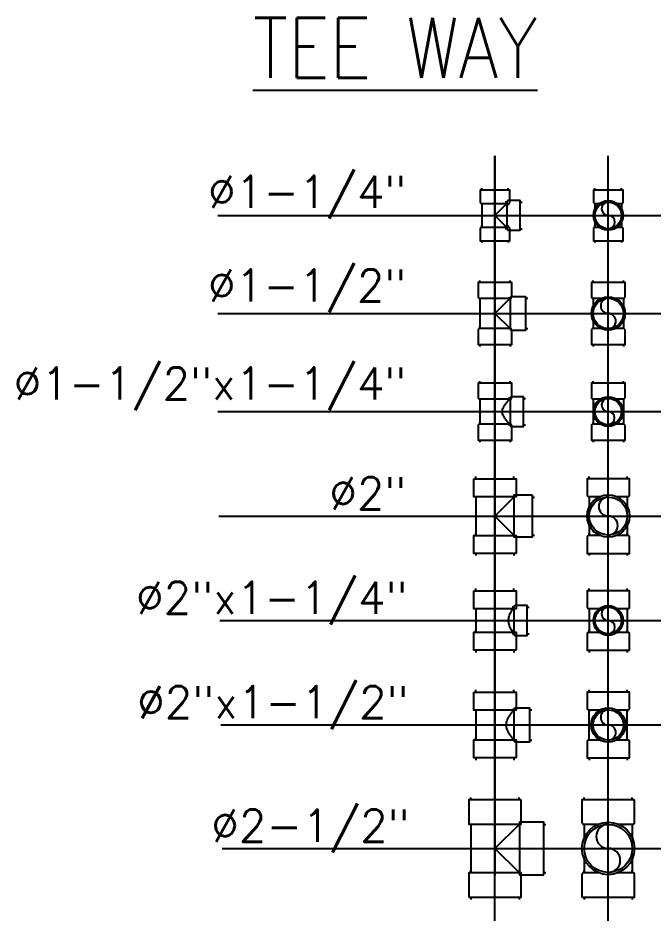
# Model space of a CAD drawing. Header units: inches. Extents: x 71 to 14885, y 6 to 9627.
# Drawn here: x 71 to 1075, y 5634 to 7048 of the extents above; entities that cross this region are included whole.
import ezdxf
from ezdxf.enums import TextEntityAlignment as Align

# ---------------------------------------------------------------- set-up
doc = ezdxf.new("R2010")
doc.units = ezdxf.units.IN
doc.header["$MEASUREMENT"] = 0
doc.layers.add('PVC', color=3, linetype='Continuous')
doc.layers.add('TEXT', color=2, linetype='Continuous')
doc.styles.add('ROMANS', font='romans', dxfattribs={"width": 0.85, "height": 95})

# ---------------------------------------------------------------- blocks, each defined once
blk = doc.blocks.new('PVC114')
for p, q in [((-21, 21), (-24, 21)), ((0, 21), (3, 21)), ((-21, -21), (-24, -21)), ((0, -21), (3, -21))]:
    blk.add_line(p, q)
blk.add_lwpolyline([(-21, 21.5), (-21, -21.5, 0.414214), (-19, -23.5), (0, -23.5), (0, 23.5), (-19, 23.5, 0.414214)], format="xyb", close=True)
blk = doc.blocks.new('PT114')
at = {"ltscale": 0.3}
blk.add_line((-21, 19), (-21, -19), dxfattribs=at)
at = {"color": 9, "ltscale": 0.3}
blk.add_lwpolyline([(19, 19), (0, 0), (19, -19)], dxfattribs=at)
at = {"ltscale": 0.3}
for p, rotation in [((0, 40), 90), ((0, -40), 270)]:
    blk.add_blockref('PVC114', p, dxfattribs=dict(at, rotation=rotation))
blk.add_blockref('PVC114', (40, 0), dxfattribs=at)
blk = doc.blocks.new('PT114A')
at = {"ltscale": 0.3}
for p, q in [((-21, 40), (-21, 43)), ((21, 40), (21, 43)), ((-21, 19), (-21, 16)), ((-21, 19), (-21, 10.5)), ((21, 19), (21, 16)), ((21, 19), (21, 10.5)), ((-21, -10.5), (-21, -19)), ((21, -10.5), (21, -19)), ((-21, -19), (-21, -16)), ((21, -19), (21, -16)), ((-21, -40), (-21, -43)), ((21, -40), (21, -43))]:
    blk.add_line(p, q, dxfattribs=at)
for points in [[(13.8, 19), (21.5, 19, 0.414214), (23.5, 21), (23.5, 40), (-23.5, 40), (-23.5, 21, 0.414214), (-21.5, 19)], [(-21.5, 19), (-13.8, 19, 0.414214)], [(-13.8, -19), (-21.5, -19, 0.414214), (-23.5, -21), (-23.5, -40), (23.5, -40), (23.5, -21, 0.414214), (21.5, -19)], [(21.5, -19), (13.8, -19, 0.414214)]]:
    blk.add_lwpolyline(points, format="xyb", dxfattribs=at)
blk.add_circle((0, 0), 23.5, dxfattribs=at)
at = {"color": 9, "ltscale": 0.3}
blk.add_circle((0, 0), 21, dxfattribs=at)
for centre, start, end in [((0, 10.5), 90, 270), ((0, -10.5), 270, 90)]:
    blk.add_arc(centre, 10.5, start, end, dxfattribs=at)
blk = doc.blocks.new('PVC112')
for p, q in [((-25, 24), (-28, 24)), ((0, 24), (3, 24)), ((-25, -24), (-28, -24)), ((0, -24), (3, -24))]:
    blk.add_line(p, q)
blk.add_lwpolyline([(-25, 24.5), (-25, -24.5, 0.414214), (-23, -26.5), (0, -26.5), (0, 26.5), (-23, 26.5, 0.414214)], format="xyb", close=True)
blk = doc.blocks.new('PT112')
at = {"ltscale": 0.3}
blk.add_line((-24, 24), (-24, -24), dxfattribs=at)
at = {"color": 9, "ltscale": 0.3}
blk.add_lwpolyline([(24, 24), (0, 0), (24, -24)], dxfattribs=at)
at = {"ltscale": 0.3}
for p, rotation in [((0, 49), 90), ((0, -49), 270)]:
    blk.add_blockref('PVC112', p, dxfattribs=dict(at, rotation=rotation))
blk.add_blockref('PVC112', (49, 0), dxfattribs=at)
blk = doc.blocks.new('PT112A')
at = {"ltscale": 0.3}
for p, q in [((-24, 49), (-24, 52)), ((24, 49), (24, 52)), ((-24, 24), (-24, 11.2)), ((24, 24), (24, 11.2)), ((-24, -11.2), (-24, -24)), ((24, -11.2), (24, -24)), ((-24, -49), (-24, -52)), ((24, -49), (24, -52))]:
    blk.add_line(p, q, dxfattribs=at)
for points in [[(11.2, 24), (24.5, 24, 0.414214), (26.5, 26), (26.5, 49), (-26.5, 49), (-26.5, 26, 0.414214), (-24.5, 24)], [(-24.5, 24), (-11.2, 24, 0.414214)], [(-11.2, -24), (-24.5, -24, 0.414214), (-26.5, -26), (-26.5, -49), (26.5, -49), (26.5, -26, 0.414214), (24.5, -24)], [(24.5, -24), (11.2, -24, 0.414214)]]:
    blk.add_lwpolyline(points, format="xyb", dxfattribs=at)
blk.add_circle((0, 0), 26.5, dxfattribs=at)
at = {"color": 9, "ltscale": 0.3}
blk.add_circle((0, 0), 24, dxfattribs=at)
for centre, start, end in [((0, 12), 90, 270), ((0, -12), 270, 90)]:
    blk.add_arc(centre, 12, start, end, dxfattribs=at)
blk = doc.blocks.new('PT1214')
at = {"ltscale": 0.3}
blk.add_line((-24, 20), (-24, -20), dxfattribs=at)
at = {"color": 9, "ltscale": 0.3}
blk.add_lwpolyline([(24, -21, -0.002028), (23.3, -20.2, -0.007241), (23.1, -20, -0.000726), (21.4, -18, -0.001483), (20.6, -17, -0.00708), (19.7, -15.9, -0.002194), (17, -12.3, -0.02319), (15.5, -10.2, -0.013973), (13.3, -6.5, -0.064418), (12, -3.4, -0.062238), (11.6, 0, -0.062238), (12, 3.4, -0.064418), (13.3, 6.5, -0.013973), (15.5, 10.2, -0.02319), (17, 12.3, -0.002194), (19.7, 15.9, -0.00708), (20.6, 17, -0.001483), (21.4, 18, -0.000726), (23.1, 20, -0.007241), (23.3, 20.2, -0.002028), (24, 21)], format="xyb", dxfattribs=at)
at = {"ltscale": 0.3}
for p, rotation in [((0, 45), 90), ((0, -45), 270)]:
    blk.add_blockref('PVC112', p, dxfattribs=dict(at, rotation=rotation))
blk.add_blockref('PVC114', (45, 0), dxfattribs=at)
blk = doc.blocks.new('PT1214A')
at = {"ltscale": 0.3}
for p, q in [((-24, 45), (-24, 48)), ((24, 45), (24, 48)), ((-24, 20), (-24, 17)), ((-24, 20), (-24, -20)), ((24, 20), (24, 17)), ((24, 20), (24, -20)), ((-24, -20), (-24, -17)), ((24, -20), (24, -17)), ((-24, -45), (-24, -48)), ((24, -45), (24, -48))]:
    blk.add_line(p, q, dxfattribs=at)
for points in [[(12.3, 20), (24.5, 20, 0.414214), (26.5, 22), (26.5, 45), (-26.5, 45), (-26.5, 22, 0.414214), (-24.5, 20)], [(-24.5, 20), (-12.3, 20, 0.414214)], [(-12.3, -20), (-24.5, -20, 0.414214), (-26.5, -22), (-26.5, -45), (26.5, -45), (26.5, -22, 0.414214), (24.5, -20)], [(24.5, -20), (12.3, -20, 0.414214)]]:
    blk.add_lwpolyline(points, format="xyb", dxfattribs=at)
blk.add_circle((0, 0), 23.5, dxfattribs=at)
at = {"color": 9, "ltscale": 0.3}
blk.add_circle((0, 0), 21, dxfattribs=at)
for centre, radius, start, end in [((0, 10.5), 10.5, 90, 270), ((0, -10), 10, 270, 90)]:
    blk.add_arc(centre, radius, start, end, dxfattribs=at)
blk = doc.blocks.new('PVC2')
for p, q in [((-28.5, 30), (-32, 30)), ((0, 30), (3.5, 30)), ((-28.5, -30), (-32, -30)), ((0, -30), (3.5, -30))]:
    blk.add_line(p, q)
blk.add_lwpolyline([(0, 33.5), (0, -33.5), (-28.5, -33.5), (-28.5, 33.5)], close=True)
blk = doc.blocks.new('PT2')
at = {"ltscale": 0.3}
blk.add_line((-30, 31), (-30, -31), dxfattribs=at)
at = {"color": 9, "ltscale": 0.3}
blk.add_lwpolyline([(30, 30), (0, 0), (30, -30)], dxfattribs=at)
at = {"ltscale": 0.3}
for p, rotation in [((0, 59), 90), ((0, -59), 270)]:
    blk.add_blockref('PVC2', p, dxfattribs=dict(at, rotation=rotation))
blk.add_blockref('PVC2', (59, 0), dxfattribs=at)
blk = doc.blocks.new('PT2A')
at = {"ltscale": 0.3}
for p, q in [((-30, 59), (-30, 62.5)), ((30, 59), (30, 62.5)), ((-30, 31), (-30, 14.9)), ((-30, 31), (-30, 27.5)), ((30, 31), (30, 14.9)), ((30, 31), (30, 27.5)), ((-30, -14.9), (-30, -31)), ((-30, -31), (-30, -27.5)), ((30, -14.9), (30, -31)), ((30, -31), (30, -27.5)), ((-30, -59), (-30, -62.5)), ((30, -59), (30, -62.5))]:
    blk.add_line(p, q, dxfattribs=at)
for points in [[(12.7, 31), (31.5, 31, 0.414214), (33.5, 33), (33.5, 59), (-33.5, 59), (-33.5, 33, 0.414214), (-31.5, 31)], [(-31.5, 31), (-12.7, 31, 0.414214)], [(-12.7, -31), (-31.5, -31, 0.414214), (-33.5, -33), (-33.5, -59), (33.5, -59), (33.5, -33, 0.414214), (31.5, -31)], [(31.5, -31), (12.7, -31, 0.414214)]]:
    blk.add_lwpolyline(points, format="xyb", dxfattribs=at)
blk.add_circle((0, 0), 33.5, dxfattribs=at)
at = {"color": 9, "ltscale": 0.3}
blk.add_circle((0, 0), 30, dxfattribs=at)
for centre, start, end in [((0, 15), 90, 270), ((0, -15), 270, 90)]:
    blk.add_arc(centre, 15, start, end, dxfattribs=at)
blk = doc.blocks.new('PT2114')
at = {"ltscale": 0.3}
blk.add_line((-30, 19), (-30, -19), dxfattribs=at)
at = {"color": 9, "ltscale": 0.3}
blk.add_lwpolyline([(30, -21, -0.001717), (29.5, -20.2, -0.005578), (29.3, -20, -0.001036), (28, -18, -0.001919), (27.3, -17, -0.014383), (26.5, -15.6, -0.00638), (24.7, -12.3, -0.026812), (23.7, -10.1, -0.01774), (22.4, -6.5, -0.040593), (21.7, -3.4, -0.036781), (21.4, 0, -0.036781), (21.7, 3.4, -0.040593), (22.4, 6.5, -0.01774), (23.7, 10.1, -0.026812), (24.7, 12.3, -0.00638), (26.5, 15.6, -0.014383), (27.3, 17, -0.001919), (28, 18, -0.001036), (29.3, 20, -0.005578), (29.5, 20.2, -0.001717), (30, 21)], format="xyb", dxfattribs=at)
at = {"ltscale": 0.3}
for p, rotation in [((0, 47), 90), ((0, -47), 270)]:
    blk.add_blockref('PVC2', p, dxfattribs=dict(at, rotation=rotation))
blk.add_blockref('PVC114', (51, 0), dxfattribs=at)
blk = doc.blocks.new('PT2114A')
at = {"ltscale": 0.3}
for p, q in [((-30, 47), (-30, 50.5)), ((30, 47), (30, 50.5)), ((-30, 19), (-30, -19)), ((-30, 19), (-30, 15.5)), ((30, 19), (30, -19)), ((30, 19), (30, 15.5)), ((-30, -19), (-30, -15.5)), ((30, -19), (30, -15.5)), ((-30, -47), (-30, -50.5)), ((30, -47), (30, -50.5))]:
    blk.add_line(p, q, dxfattribs=at)
for points in [[(13.8, 19), (31.5, 19, 0.414214), (33.5, 21), (33.5, 47), (-33.5, 47), (-33.5, 21, 0.414214), (-31.5, 19)], [(-31.5, 19), (-13.8, 19, 0.414214)], [(-13.8, -19), (-31.5, -19, 0.414214), (-33.5, -21), (-33.5, -47), (33.5, -47), (33.5, -21, 0.414214), (31.5, -19)], [(31.5, -19), (13.8, -19, 0.414214)]]:
    blk.add_lwpolyline(points, format="xyb", dxfattribs=at)
blk.add_circle((0, 0), 23.5, dxfattribs=at)
at = {"color": 9, "ltscale": 0.3}
blk.add_circle((0, 0), 21, dxfattribs=at)
for centre, start, end in [((0, 10.5), 90, 270), ((0, -10.5), 270, 90)]:
    blk.add_arc(centre, 10.5, start, end, dxfattribs=at)
blk = doc.blocks.new('PT2112')
at = {"ltscale": 0.3}
blk.add_line((-30, 24), (-30, -24), dxfattribs=at)
at = {"color": 9, "ltscale": 0.3}
blk.add_lwpolyline([(30, -24, -0.001303), (29.3, -23.1, -0.004361), (29.1, -22.8, -0.000666), (27.4, -20.6, -0.001284), (26.5, -19.4, -0.012078), (25.5, -18, -0.004545), (22.9, -14.1, -0.027064), (21.4, -11.6, -0.016916), (19.5, -7.4, -0.05186), (18.4, -3.9, -0.048892), (18, 0, -0.048892), (18.4, 3.9, -0.05186), (19.5, 7.4, -0.016916), (21.4, 11.6, -0.027064), (22.9, 14.1, -0.004545), (25.5, 18, -0.012078), (26.5, 19.4, -0.001284), (27.4, 20.6, -0.000666), (29.1, 22.8, -0.004361), (29.3, 23.1, -0.001303), (30, 24)], format="xyb", dxfattribs=at)
at = {"ltscale": 0.3}
for p, rotation in [((0, 52), 90), ((0, -52), 270)]:
    blk.add_blockref('PVC2', p, dxfattribs=dict(at, rotation=rotation))
blk.add_blockref('PVC112', (55, 0), dxfattribs=at)
blk = doc.blocks.new('PT2112A')
at = {"ltscale": 0.3}
for p, q in [((-30, 52), (-30, 55.5)), ((30, 52), (30, 55.5)), ((-30, 24), (-30, 20.5)), ((-30, -23.5), (-30, 23.5)), ((30, 24), (30, 20.5)), ((30, -23.5), (30, 23.5)), ((-30, -24), (-30, -20.5)), ((30, -24), (30, -20.5)), ((-30, -52), (-30, -55.5)), ((30, -52), (30, -55.5))]:
    blk.add_line(p, q, dxfattribs=at)
for points in [[(12.4, 24), (31.5, 24, 0.414214), (33.5, 26), (33.5, 52), (-33.5, 52), (-33.5, 26, 0.414214), (-31.5, 24)], [(-31.5, 24), (-12.4, 24, 0.414214)], [(-12.4, -24), (-31.5, -24, 0.414214), (-33.5, -26), (-33.5, -52), (33.5, -52), (33.5, -26, 0.414214), (31.5, -24)], [(31.5, -24), (12.4, -24, 0.414214)]]:
    blk.add_lwpolyline(points, format="xyb", dxfattribs=at)
blk.add_circle((0, 0), 27, dxfattribs=at)
at = {"color": 9, "ltscale": 0.3}
blk.add_circle((0, 0), 24, dxfattribs=at)
for centre, start, end in [((0, 12), 90, 270), ((0, -12), 270, 90)]:
    blk.add_arc(centre, 12, start, end, dxfattribs=at)
blk = doc.blocks.new('PVC212')
for p, q in [((-38.5, 38), (-42, 38)), ((0, 38), (3.5, 38)), ((-38.5, -38), (-42, -38)), ((0, -38), (3.5, -38))]:
    blk.add_line(p, q)
blk.add_lwpolyline([(0, -41.5), (0, 41.5), (-38.5, 41.5), (-38.5, -41.5)], close=True)
blk = doc.blocks.new('PT212')
at = {"ltscale": 0.3}
blk.add_line((-38, 38.5), (-38, -38.5), dxfattribs=at)
at = {"color": 9, "ltscale": 0.3}
blk.add_lwpolyline([(38, 38), (0, 0), (38, -38)], dxfattribs=at)
at = {"ltscale": 0.3}
for p, rotation in [((0, 77), 90), ((0, -77), 270)]:
    blk.add_blockref('PVC212', p, dxfattribs=dict(at, rotation=rotation))
blk.add_blockref('PVC212', (77, 0), dxfattribs=at)
blk = doc.blocks.new('PT212A')
at = {"ltscale": 0.3}
for p, q in [((-38, 77), (-38, 80.5)), ((38, 77), (38, 80.5)), ((-38, 38.5), (-38, 35)), ((-38, 38.5), (-38, 16.7)), ((38, 38.5), (38, 35)), ((38, 38.5), (38, 16.7)), ((-38, -16.7), (-38, -38.5)), ((38, -16.7), (38, -38.5)), ((-38, -38.5), (-38, -35)), ((38, -38.5), (38, -35)), ((-38, -77), (-38, -80.5)), ((38, -77), (38, -80.5))]:
    blk.add_line(p, q, dxfattribs=at)
for points in [[(41.5, 77), (-41.5, 77), (-41.5, 41, 0.414214), (-39, 38.5), (-15.5, 38.5, 0.414214)], [(15.5, 38.5), (39, 38.5, 0.414214), (41.5, 41), (41.5, 77)], [(-15.5, -38.5), (-39, -38.5, 0.414214), (-41.5, -41), (-41.5, -77)], [(-41.5, -77), (41.5, -77), (41.5, -41, 0.414214), (39, -38.5), (15.5, -38.5, 0.414214)]]:
    blk.add_lwpolyline(points, format="xyb", dxfattribs=at)
blk.add_circle((0, 0), 41.5, dxfattribs=at)
at = {"color": 9, "ltscale": 0.3}
blk.add_circle((0, 0), 38, dxfattribs=at)
for centre, start, end in [((0, 19), 90, 270), ((0, -19), 270, 90)]:
    blk.add_arc(centre, 19, start, end, dxfattribs=at)

msp = doc.modelspace()

# ---------------------------------------------------------------- linework, layer by layer
at = {"color": 8}
for p, q in [((825.1, 6830.3), (825.1, 5693)), ((825.1, 5225.3), (825.1, 6830.3)), ((1004.1, 5225.3), (1004.1, 6830.3)), ((387.1, 6736.3), (2078.5, 6736.3)), ((387.1, 6581.3), (2078.5, 6581.3)), ((387.1, 6426.2), (2078.5, 6426.2)), ((388.8, 6261.2), (2078.5, 6261.2)), ((390.5, 6096.1), (2078.5, 6096.1)), ((392.2, 5931.1), (2078.5, 5931.1)), ((393.9, 5736), (2078.5, 5736))]:
    msp.add_line(p, q, dxfattribs=at)

# ---------------------------------------------------------------- block references
at = {"layer": 'PVC'}
for name, p in [('PT114', (825.1, 6736.3)), ('PT114A', (1004.1, 6736.3)), ('PT112', (825.1, 6581.3)), ('PT112A', (1004.1, 6581.3)), ('PT1214', (825.1, 6426.2)), ('PT1214A', (1004.1, 6426.2)), ('PT2', (825.1, 6261.2)), ('PT2A', (1004.1, 6261.2)), ('PT2114', (825.1, 6096.1)), ('PT2114A', (1004.1, 6096.1)), ('PT2112', (825.1, 5931.1)), ('PT2112A', (1004.1, 5931.1)), ('PT212', (825.1, 5736)), ('PT212A', (1004.1, 5736))]:
    msp.add_blockref(name, p, dxfattribs=at)

# ---------------------------------------------------------------- texts
at = {"layer": 'TEXT', "style": 'ROMANS', "width": 0.85}
msp.add_text('%%UTEE WAY', height=95, dxfattribs=at).set_placement((442.6, 6953.4))
at = {"layer": 'TEXT', "color": 3, "style": 'ROMANS'}
for s, p in [('%%C1-1/4"', (685.3, 6748.2)), ('%%C1-1/2"', (685.3, 6600.2)), ('%%C1-1/2"x1-1/4"', (685.3, 6445.2)), ('%%C2"', (685.3, 6271.7)), ('%%C2"x1-1/4"', (687, 6106.7)), ('%%C2"x1-1/2"', (688.7, 5941.6)), ('%%C2-1/2"', (690.4, 5746.6))]:
    msp.add_text(s, height=50.8, dxfattribs=at).set_placement(p, align=Align.RIGHT)

doc.saveas('drawing.dxf')
